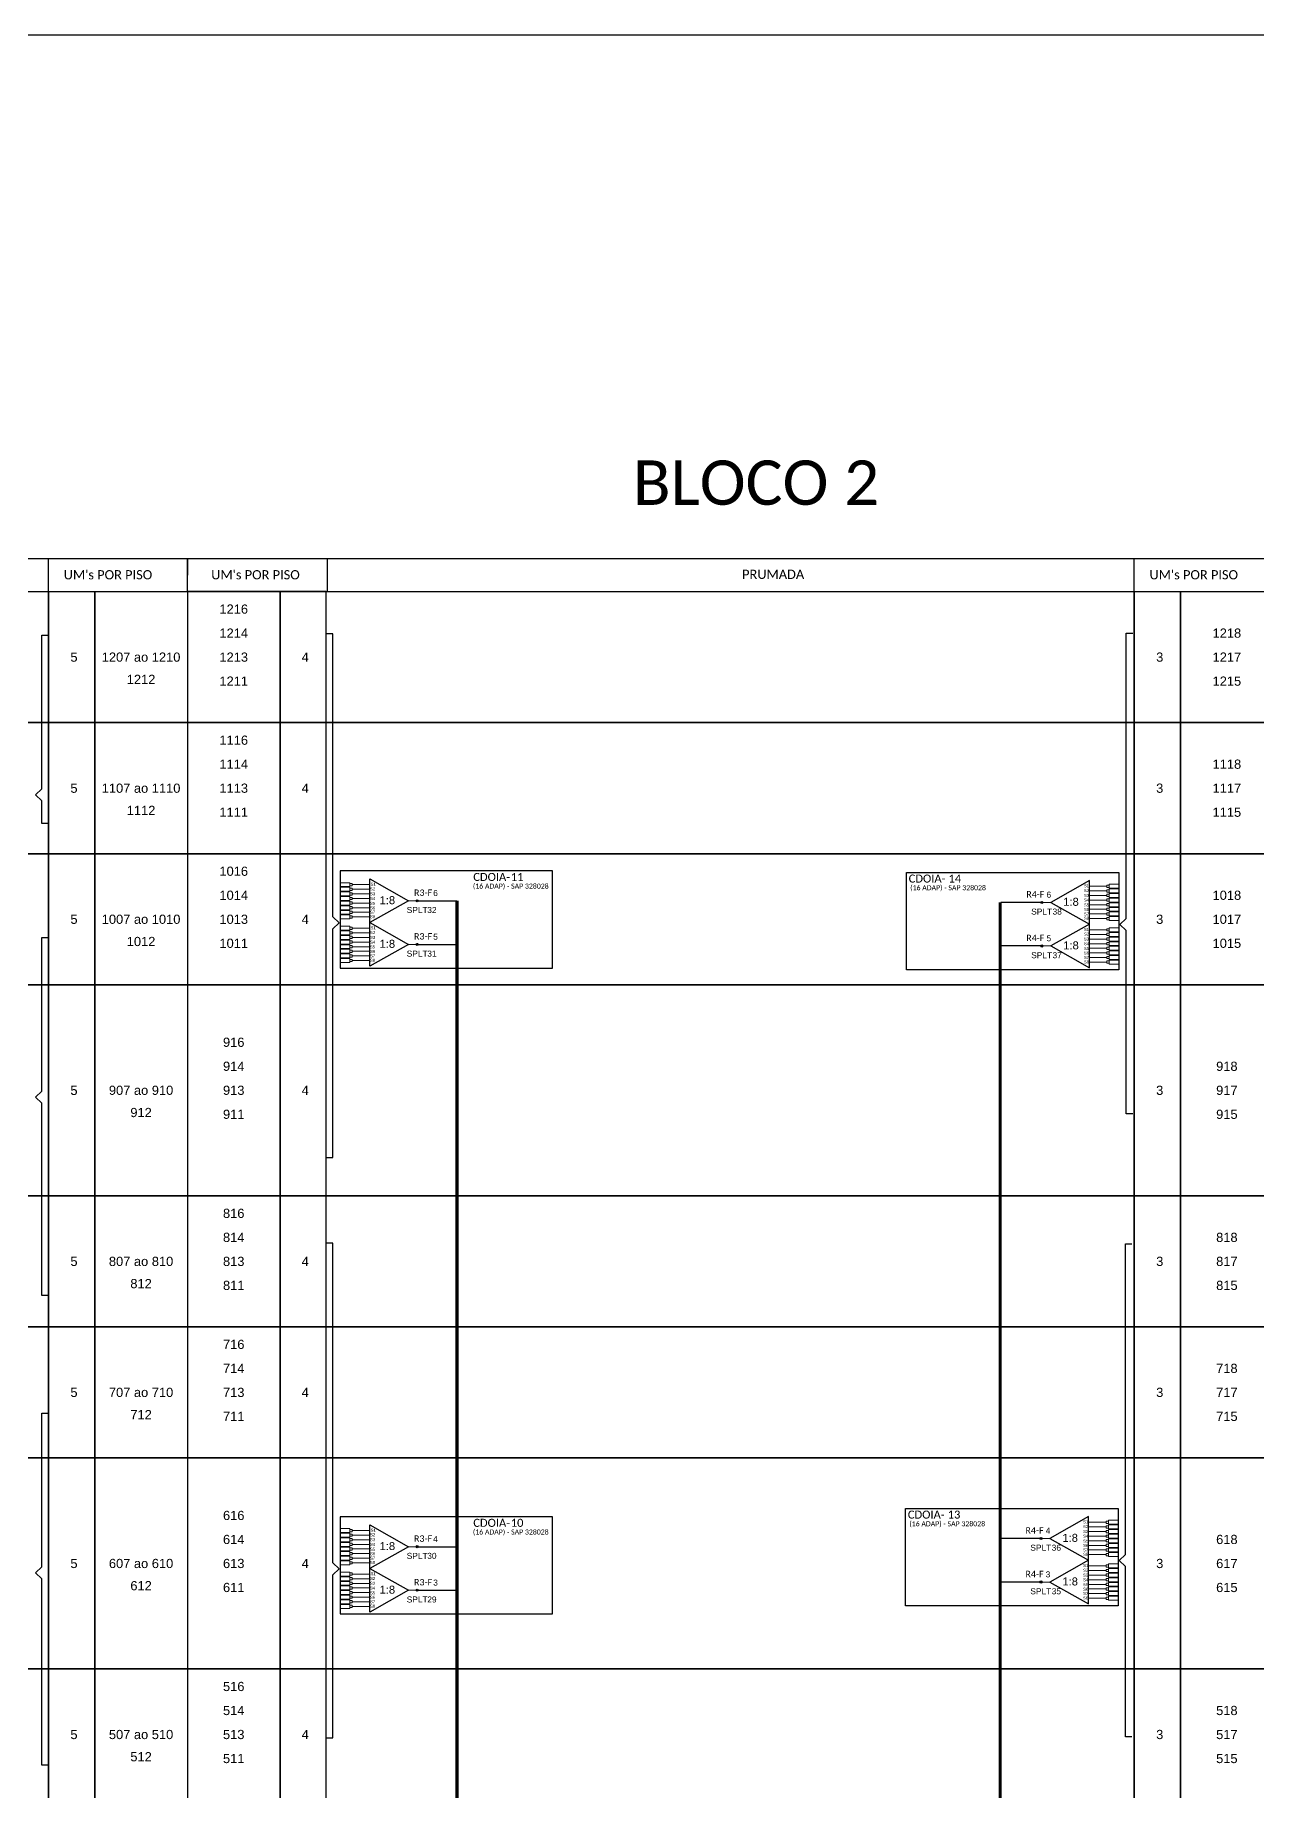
# Model space of a CAD drawing. Extents: x -89 to 1745, y 705 to 1299.
# Drawn here: x 1320.1 to 1539.9, y 983.1 to 1299 of the extents above; entities that cross this region are included whole.
import ezdxf
from ezdxf.enums import TextEntityAlignment as Align

# ---------------------------------------------------------------- set-up
doc = ezdxf.new("R2010")
doc.units = 0
doc.styles.add('ARIAL', font='arial.ttf')
doc.styles.add('WMF-Calibri0', font='calibri.ttf')

msp = doc.modelspace()

# ---------------------------------------------------------------- hatches: boundary and pattern name
h = msp.add_hatch(color=3)
h.dxf.hatch_style = 1
edge = h.paths.add_edge_path()
edge.add_arc((1388.85, 1143.28), 0.185, 0, 360)
h = msp.add_hatch(color=3)
h.dxf.hatch_style = 1
edge = h.paths.add_edge_path()
edge.add_arc((1501.22, 1142.99), 0.185, 0, 360)
h = msp.add_hatch(color=3)
h.dxf.hatch_style = 1
edge = h.paths.add_edge_path()
edge.add_arc((1388.85, 1135.44), 0.185, 0, 360)
h = msp.add_hatch(color=3)
h.dxf.hatch_style = 1
edge = h.paths.add_edge_path()
edge.add_arc((1501.22, 1135.15), 0.185, 0, 360)
h = msp.add_hatch(color=3)
h.dxf.hatch_style = 1
edge = h.paths.add_edge_path()
edge.add_arc((1388.85, 1027.08), 0.185, 0, 360)
h = msp.add_hatch(color=3)
h.dxf.hatch_style = 1
edge = h.paths.add_edge_path()
edge.add_arc((1501.07, 1028.56), 0.185, 0, 360)
h = msp.add_hatch(color=3)
h.dxf.hatch_style = 1
edge = h.paths.add_edge_path()
edge.add_arc((1501.07, 1020.72), 0.185, 0, 360)
h = msp.add_hatch(color=3)
h.dxf.hatch_style = 1
edge = h.paths.add_edge_path()
edge.add_arc((1388.85, 1019.24), 0.185, 0, 360)

# ---------------------------------------------------------------- linework, layer by layer
for points in [[(906.72, 705.02), (1745.28, 705.02), (1745.28, 1299.02), (906.72, 1299.02), (906.72, 705.02)], [(1152.14, 1198.9), (1347.49, 1198.9), (1347.49, 1204.83), (1152.14, 1204.83), (1152.14, 1204.83), (1152.14, 1201.86)], [(1322.48, 1198.9), (1322.48, 1204.83)], [(1347.49, 1198.9), (1542.85, 1198.9), (1542.85, 1204.83), (1347.49, 1204.83), (1347.49, 1204.83), (1347.49, 1201.86)], [(1372.73, 1198.9), (1372.73, 1204.83)], [(1517.84, 1198.9), (1517.84, 1204.83)]]:
    msp.add_lwpolyline(points)
for points in [[(1177.13, 1198.9), (1322.5, 1198.9), (1322.5, 1175.33), (1177.13, 1175.33)], [(1322.5, 1198.9), (1330.83, 1198.9), (1330.83, 1175.33), (1322.5, 1175.33)], [(1330.83, 1198.9), (1347.49, 1198.9), (1347.49, 1175.33), (1330.83, 1175.33)], [(1364.16, 1198.9), (1347.49, 1198.9), (1347.49, 1175.33), (1364.16, 1175.33)], [(1372.49, 1198.9), (1364.16, 1198.9), (1364.16, 1175.33), (1372.49, 1175.33)], [(1372.49, 1198.9), (1517.85, 1198.9), (1517.85, 1175.33), (1372.49, 1175.33)], [(1517.85, 1198.9), (1526.18, 1198.9), (1526.18, 1175.33), (1517.85, 1175.33)], [(1526.18, 1198.9), (1542.85, 1198.9), (1542.85, 1175.33), (1526.18, 1175.33)], [(1177.13, 1175.33), (1322.5, 1175.33), (1322.5, 1151.75), (1177.13, 1151.75)], [(1322.5, 1175.33), (1330.83, 1175.33), (1330.83, 1151.75), (1322.5, 1151.75)], [(1330.83, 1175.33), (1347.49, 1175.33), (1347.49, 1151.75), (1330.83, 1151.75)], [(1364.16, 1175.33), (1347.49, 1175.33), (1347.49, 1151.75), (1364.16, 1151.75)], [(1372.49, 1175.33), (1364.16, 1175.33), (1364.16, 1151.75), (1372.49, 1151.75)], [(1372.49, 1175.33), (1517.85, 1175.33), (1517.85, 1151.75), (1372.49, 1151.75)], [(1517.85, 1175.33), (1526.18, 1175.33), (1526.18, 1151.75), (1517.85, 1151.75)], [(1526.18, 1175.33), (1542.85, 1175.33), (1542.85, 1151.75), (1526.18, 1151.75)], [(1177.13, 1151.75), (1322.5, 1151.75), (1322.5, 1128.18), (1177.13, 1128.18)], [(1322.5, 1151.75), (1330.83, 1151.75), (1330.83, 1128.18), (1322.5, 1128.18)], [(1330.83, 1151.75), (1347.49, 1151.75), (1347.49, 1128.18), (1330.83, 1128.18)], [(1364.16, 1151.75), (1347.49, 1151.75), (1347.49, 1128.18), (1364.16, 1128.18)], [(1372.49, 1151.75), (1364.16, 1151.75), (1364.16, 1128.18), (1372.49, 1128.18)], [(1372.49, 1151.75), (1517.85, 1151.75), (1517.85, 1128.18), (1372.49, 1128.18)], [(1517.85, 1151.75), (1526.18, 1151.75), (1526.18, 1128.18), (1517.85, 1128.18)], [(1526.18, 1151.75), (1542.85, 1151.75), (1542.85, 1128.18), (1526.18, 1128.18)], [(1177.13, 1128.18), (1322.5, 1128.18), (1322.5, 1090.2), (1177.13, 1090.2)], [(1322.5, 1128.18), (1330.83, 1128.18), (1330.83, 1090.2), (1322.5, 1090.2)], [(1330.83, 1128.18), (1347.49, 1128.18), (1347.49, 1090.2), (1330.83, 1090.2)], [(1364.16, 1128.18), (1347.49, 1128.18), (1347.49, 1090.2), (1364.16, 1090.2)], [(1372.49, 1128.18), (1364.16, 1128.18), (1364.16, 1090.2), (1372.49, 1090.2)], [(1372.49, 1128.18), (1517.85, 1128.18), (1517.85, 1090.2), (1372.49, 1090.2)], [(1517.85, 1128.18), (1526.18, 1128.18), (1526.18, 1090.2), (1517.85, 1090.2)], [(1526.18, 1128.18), (1542.85, 1128.18), (1542.85, 1090.2), (1526.18, 1090.2)], [(1177.13, 1090.2), (1322.5, 1090.2), (1322.5, 1066.63), (1177.13, 1066.63)], [(1322.5, 1090.2), (1330.83, 1090.2), (1330.83, 1066.63), (1322.5, 1066.63)], [(1330.83, 1090.2), (1347.49, 1090.2), (1347.49, 1066.63), (1330.83, 1066.63)], [(1364.16, 1090.2), (1347.49, 1090.2), (1347.49, 1066.63), (1364.16, 1066.63)], [(1372.49, 1090.2), (1364.16, 1090.2), (1364.16, 1066.63), (1372.49, 1066.63)], [(1372.49, 1090.2), (1517.85, 1090.2), (1517.85, 1066.63), (1372.49, 1066.63)], [(1517.85, 1090.2), (1526.18, 1090.2), (1526.18, 1066.63), (1517.85, 1066.63)], [(1526.18, 1090.2), (1542.85, 1090.2), (1542.85, 1066.63), (1526.18, 1066.63)], [(1177.13, 1066.63), (1322.5, 1066.63), (1322.5, 1043.05), (1177.13, 1043.05)], [(1322.5, 1066.63), (1330.83, 1066.63), (1330.83, 1043.05), (1322.5, 1043.05)], [(1330.83, 1066.63), (1347.49, 1066.63), (1347.49, 1043.05), (1330.83, 1043.05)], [(1364.16, 1066.63), (1347.49, 1066.63), (1347.49, 1043.05), (1364.16, 1043.05)], [(1372.49, 1066.63), (1364.16, 1066.63), (1364.16, 1043.05), (1372.49, 1043.05)], [(1372.49, 1066.63), (1517.85, 1066.63), (1517.85, 1043.05), (1372.49, 1043.05)], [(1517.85, 1066.63), (1526.18, 1066.63), (1526.18, 1043.05), (1517.85, 1043.05)], [(1526.18, 1066.63), (1542.85, 1066.63), (1542.85, 1043.05), (1526.18, 1043.05)], [(1177.13, 1043.05), (1322.5, 1043.05), (1322.5, 1005.08), (1177.13, 1005.08)], [(1322.5, 1043.05), (1330.83, 1043.05), (1330.83, 1005.08), (1322.5, 1005.08)], [(1330.83, 1043.05), (1347.49, 1043.05), (1347.49, 1005.08), (1330.83, 1005.08)], [(1364.16, 1043.05), (1347.49, 1043.05), (1347.49, 1005.08), (1364.16, 1005.08)], [(1372.49, 1043.05), (1364.16, 1043.05), (1364.16, 1005.08), (1372.49, 1005.08)], [(1372.49, 1043.05), (1517.85, 1043.05), (1517.85, 1005.08), (1372.49, 1005.08)], [(1517.85, 1043.05), (1526.18, 1043.05), (1526.18, 1005.08), (1517.85, 1005.08)], [(1526.18, 1043.05), (1542.85, 1043.05), (1542.85, 1005.08), (1526.18, 1005.08)], [(1177.13, 1005.08), (1322.5, 1005.08), (1322.5, 981.5), (1177.13, 981.5)], [(1322.5, 1005.08), (1330.83, 1005.08), (1330.83, 981.5), (1322.5, 981.5)], [(1330.83, 1005.08), (1347.49, 1005.08), (1347.49, 981.5), (1330.83, 981.5)], [(1364.16, 1005.08), (1347.49, 1005.08), (1347.49, 981.5), (1364.16, 981.5)], [(1372.49, 1005.08), (1364.16, 1005.08), (1364.16, 981.5), (1372.49, 981.5)], [(1372.49, 1005.08), (1517.85, 1005.08), (1517.85, 981.5), (1372.49, 981.5)], [(1517.85, 1005.08), (1526.18, 1005.08), (1526.18, 981.5), (1517.85, 981.5)], [(1526.18, 1005.08), (1542.85, 1005.08), (1542.85, 981.5), (1526.18, 981.5)]]:
    msp.add_lwpolyline(points, close=True)
at = {"color": 3}
for points in [[(1322.5, 1157.18), (1321.31, 1157.18), (1321.31, 1161.25), (1320.18, 1162.34), (1321.31, 1163.42), (1321.31, 1191.04), (1322.49, 1191.04)], [(1372.48, 1097.1), (1373.67, 1097.1), (1373.67, 1138.23), (1374.8, 1139.31), (1373.67, 1140.4), (1373.67, 1191.3), (1372.48, 1191.3)], [(1517.6, 1104.93), (1516.41, 1104.93), (1516.41, 1137.94), (1515.28, 1139.02), (1516.41, 1140.11), (1516.41, 1191.45), (1517.6, 1191.45)], [(1322.5, 1072.27), (1321.31, 1072.27), (1321.31, 1106.89), (1320.18, 1107.97), (1321.31, 1109.06), (1321.31, 1136.68), (1322.49, 1136.68)], [(1372.48, 992.68), (1373.67, 992.68), (1373.67, 1022.03), (1374.8, 1023.11), (1373.67, 1024.2), (1373.67, 1081.7), (1372.48, 1081.7)], [(1517.45, 992.89), (1516.26, 992.89), (1516.26, 1023.51), (1515.13, 1024.59), (1516.26, 1025.68), (1516.26, 1081.54), (1517.45, 1081.54)], [(1322.5, 987.75), (1321.31, 987.75), (1321.31, 1021.31), (1320.18, 1022.4), (1321.31, 1023.48), (1321.31, 1051.1), (1322.49, 1051.1)]]:
    msp.add_lwpolyline(points, dxfattribs=at)
at = {"color": 1}
for points in [[(1413.21, 1148.65), (1374.96, 1148.65), (1374.96, 1131.17), (1413.21, 1131.17)], [(1476.86, 1148.36), (1515.11, 1148.36), (1515.11, 1130.88), (1476.86, 1130.88)], [(1476.71, 1033.93), (1514.96, 1033.93), (1514.96, 1016.45), (1476.71, 1016.45)], [(1413.21, 1032.45), (1374.96, 1032.45), (1374.96, 1014.97), (1413.21, 1014.97)]]:
    msp.add_lwpolyline(points, close=True, dxfattribs=at)
for points in [[(1380.29, 1147.21), (1387.25, 1143.28), (1380.29, 1139.36), (1380.29, 1147.21)], [(1509.79, 1146.92), (1502.83, 1142.99), (1509.79, 1139.07), (1509.79, 1146.92)], [(1501.22, 1142.99), (1493.87, 1142.99)], [(1380.29, 1139.36), (1387.25, 1135.44), (1380.29, 1131.51), (1380.29, 1139.36)], [(1509.79, 1139.07), (1502.83, 1135.15), (1509.79, 1131.22), (1509.79, 1139.07)], [(1501.22, 1135.15), (1493.87, 1135.15)], [(1380.29, 1031.01), (1387.25, 1027.08), (1380.29, 1023.16), (1380.29, 1031.01)], [(1509.64, 1032.48), (1502.68, 1028.56), (1509.64, 1024.64), (1509.64, 1032.48)], [(1501.07, 1028.56), (1493.72, 1028.56)], [(1509.64, 1024.64), (1502.68, 1020.72), (1509.64, 1016.79), (1509.64, 1024.64)], [(1380.29, 1023.16), (1387.25, 1019.24), (1380.29, 1015.31), (1380.29, 1023.16)], [(1501.07, 1020.72), (1493.72, 1020.72)]]:
    msp.add_lwpolyline(points, dxfattribs=at)
at = {"color": 30, "const_width": 0.576}
msp.add_lwpolyline([(1395.99, 1143.28), (1395.99, 890.13), (1233.72, 890.13), (1233.72, 871.87)], dxfattribs=at)
at = {"color": 3, "lineweight": 0}
for points in [[(1376.72, 1146.54), (1374.98, 1146.54)], [(1376.72, 1145.83), (1374.98, 1145.83)], [(1376.72, 1145.71), (1374.98, 1145.71)], [(1376.72, 1145), (1374.98, 1145)], [(1376.72, 1144.88), (1374.98, 1144.88)], [(1376.72, 1144.17), (1374.98, 1144.17)], [(1376.72, 1144.05), (1374.98, 1144.05)], [(1376.72, 1146.54), (1376.72, 1145.83)], [(1376.72, 1145.71), (1376.72, 1145)], [(1376.72, 1144.88), (1376.72, 1144.17)], [(1376.72, 1144.05), (1376.72, 1143.34)], [(1377.14, 1146.19), (1380.29, 1146.19)], [(1380.29, 1145.36), (1377.14, 1145.36)], [(1380.29, 1144.53), (1377.14, 1144.53)], [(1380.29, 1143.7), (1377.14, 1143.7)], [(1512.94, 1145.9), (1509.79, 1145.9)], [(1509.79, 1145.07), (1512.94, 1145.07)], [(1509.79, 1144.24), (1512.94, 1144.24)], [(1513.35, 1146.25), (1513.35, 1145.54)], [(1513.35, 1146.25), (1515.09, 1146.25)], [(1513.35, 1145.54), (1515.09, 1145.54)], [(1513.35, 1145.42), (1513.35, 1144.71)], [(1513.35, 1145.42), (1515.09, 1145.42)], [(1513.35, 1144.71), (1515.09, 1144.71)], [(1513.35, 1144.59), (1513.35, 1143.88)], [(1513.35, 1144.59), (1515.09, 1144.59)], [(1513.35, 1143.88), (1515.09, 1143.88)], [(1513.35, 1143.76), (1513.35, 1143.05)], [(1513.35, 1143.76), (1515.09, 1143.76)], [(1376.72, 1143.34), (1374.98, 1143.34)], [(1376.72, 1143.22), (1374.98, 1143.22)], [(1376.72, 1142.51), (1374.98, 1142.51)], [(1376.72, 1142.39), (1374.98, 1142.39)], [(1376.72, 1141.68), (1374.98, 1141.68)], [(1376.72, 1141.56), (1374.98, 1141.56)], [(1376.72, 1140.85), (1374.98, 1140.85)], [(1376.72, 1140.73), (1374.98, 1140.73)], [(1376.72, 1143.22), (1376.72, 1142.51)], [(1376.72, 1142.39), (1376.72, 1141.68)], [(1376.72, 1141.56), (1376.72, 1140.85)], [(1376.72, 1140.73), (1376.72, 1140.02)], [(1380.29, 1142.87), (1377.14, 1142.87)], [(1380.29, 1142.04), (1377.14, 1142.04)], [(1380.29, 1141.21), (1377.14, 1141.21)], [(1380.29, 1140.38), (1377.14, 1140.38)], [(1509.79, 1143.41), (1512.94, 1143.41)], [(1509.79, 1142.58), (1512.94, 1142.58)], [(1509.79, 1141.75), (1512.94, 1141.75)], [(1509.79, 1140.92), (1512.94, 1140.92)], [(1513.35, 1143.05), (1515.09, 1143.05)], [(1513.35, 1142.93), (1513.35, 1142.22)], [(1513.35, 1142.93), (1515.09, 1142.93)], [(1513.35, 1142.22), (1515.09, 1142.22)], [(1513.35, 1142.1), (1513.35, 1141.39)], [(1513.35, 1142.1), (1515.09, 1142.1)], [(1513.35, 1141.39), (1515.09, 1141.39)], [(1513.35, 1141.27), (1513.35, 1140.56)], [(1513.35, 1141.27), (1515.09, 1141.27)], [(1513.35, 1140.56), (1515.09, 1140.56)], [(1513.35, 1140.44), (1513.35, 1139.73)], [(1513.35, 1140.44), (1515.09, 1140.44)], [(1376.72, 1140.02), (1374.98, 1140.02)], [(1376.72, 1138.7), (1374.98, 1138.7)], [(1376.72, 1137.99), (1374.98, 1137.99)], [(1376.72, 1137.87), (1374.98, 1137.87)], [(1376.72, 1138.7), (1376.72, 1137.99)], [(1376.72, 1137.87), (1376.72, 1137.16)], [(1377.14, 1138.34), (1380.29, 1138.34)], [(1380.29, 1137.51), (1377.14, 1137.51)], [(1509.79, 1140.09), (1512.94, 1140.09)], [(1512.94, 1138.05), (1509.79, 1138.05)], [(1509.79, 1137.22), (1512.94, 1137.22)], [(1513.35, 1139.73), (1515.09, 1139.73)], [(1513.35, 1138.41), (1513.35, 1137.7)], [(1513.35, 1138.41), (1515.09, 1138.41)], [(1513.35, 1137.7), (1515.09, 1137.7)], [(1513.35, 1137.58), (1513.35, 1136.87)], [(1513.35, 1137.58), (1515.09, 1137.58)], [(1376.72, 1137.16), (1374.98, 1137.16)], [(1376.72, 1137.04), (1374.98, 1137.04)], [(1376.72, 1136.33), (1374.98, 1136.33)], [(1376.72, 1136.21), (1374.98, 1136.21)], [(1376.72, 1135.5), (1374.98, 1135.5)], [(1376.72, 1135.38), (1374.98, 1135.38)], [(1376.72, 1134.67), (1374.98, 1134.67)], [(1376.72, 1134.55), (1374.98, 1134.55)], [(1376.72, 1137.04), (1376.72, 1136.33)], [(1376.72, 1136.21), (1376.72, 1135.5)], [(1376.72, 1135.38), (1376.72, 1134.67)], [(1376.72, 1134.55), (1376.72, 1133.84)], [(1380.29, 1136.68), (1377.14, 1136.68)], [(1380.29, 1135.85), (1377.14, 1135.85)], [(1380.29, 1135.02), (1377.14, 1135.02)], [(1380.29, 1134.19), (1377.14, 1134.19)], [(1509.79, 1136.39), (1512.94, 1136.39)], [(1509.79, 1135.56), (1512.94, 1135.56)], [(1509.79, 1134.73), (1512.94, 1134.73)], [(1513.35, 1136.87), (1515.09, 1136.87)], [(1513.35, 1136.75), (1513.35, 1136.04)], [(1513.35, 1136.75), (1515.09, 1136.75)], [(1513.35, 1136.04), (1515.09, 1136.04)], [(1513.35, 1135.92), (1513.35, 1135.21)], [(1513.35, 1135.92), (1515.09, 1135.92)], [(1513.35, 1135.21), (1515.09, 1135.21)], [(1513.35, 1135.09), (1513.35, 1134.38)], [(1513.35, 1135.09), (1515.09, 1135.09)], [(1513.35, 1134.38), (1515.09, 1134.38)], [(1513.35, 1134.26), (1513.35, 1133.55)], [(1513.35, 1134.26), (1515.09, 1134.26)], [(1376.72, 1133.84), (1374.98, 1133.84)], [(1376.72, 1133.72), (1374.98, 1133.72)], [(1376.72, 1133.01), (1374.98, 1133.01)], [(1376.72, 1132.89), (1374.98, 1132.89)], [(1376.72, 1132.18), (1374.98, 1132.18)], [(1376.72, 1133.72), (1376.72, 1133.01)], [(1376.72, 1132.89), (1376.72, 1132.18)], [(1380.29, 1133.36), (1377.14, 1133.36)], [(1380.29, 1132.53), (1377.14, 1132.53)], [(1509.79, 1133.9), (1512.94, 1133.9)], [(1509.79, 1133.07), (1512.94, 1133.07)], [(1509.79, 1132.24), (1512.94, 1132.24)], [(1513.35, 1133.55), (1515.09, 1133.55)], [(1513.35, 1133.43), (1513.35, 1132.72)], [(1513.35, 1133.43), (1515.09, 1133.43)], [(1513.35, 1132.72), (1515.09, 1132.72)], [(1513.35, 1132.6), (1513.35, 1131.89)], [(1513.35, 1132.6), (1515.09, 1132.6)], [(1513.35, 1131.89), (1515.09, 1131.89)], [(1376.72, 1030.34), (1374.98, 1030.34)], [(1376.72, 1030.34), (1376.72, 1029.63)], [(1377.14, 1029.99), (1380.29, 1029.99)], [(1512.79, 1031.47), (1509.64, 1031.47)], [(1509.64, 1030.64), (1512.79, 1030.64)], [(1509.64, 1029.81), (1512.79, 1029.81)], [(1513.2, 1031.82), (1513.2, 1031.11)], [(1513.2, 1031.82), (1514.94, 1031.82)], [(1513.2, 1031.11), (1514.94, 1031.11)], [(1513.2, 1030.99), (1513.2, 1030.28)], [(1513.2, 1030.99), (1514.94, 1030.99)], [(1513.2, 1030.28), (1514.94, 1030.28)], [(1513.2, 1030.16), (1513.2, 1029.45)], [(1513.2, 1030.16), (1514.94, 1030.16)], [(1376.72, 1029.63), (1374.98, 1029.63)], [(1376.72, 1029.51), (1374.98, 1029.51)], [(1376.72, 1028.8), (1374.98, 1028.8)], [(1376.72, 1028.68), (1374.98, 1028.68)], [(1376.72, 1027.97), (1374.98, 1027.97)], [(1376.72, 1027.85), (1374.98, 1027.85)], [(1376.72, 1027.14), (1374.98, 1027.14)], [(1376.72, 1027.02), (1374.98, 1027.02)], [(1376.72, 1029.51), (1376.72, 1028.8)], [(1376.72, 1028.68), (1376.72, 1027.97)], [(1376.72, 1027.85), (1376.72, 1027.14)], [(1376.72, 1027.02), (1376.72, 1026.31)], [(1380.29, 1029.16), (1377.14, 1029.16)], [(1380.29, 1028.33), (1377.14, 1028.33)], [(1380.29, 1027.5), (1377.14, 1027.5)], [(1380.29, 1026.67), (1377.14, 1026.67)], [(1509.64, 1028.98), (1512.79, 1028.98)], [(1509.64, 1028.15), (1512.79, 1028.15)], [(1509.64, 1027.32), (1512.79, 1027.32)], [(1513.2, 1029.45), (1514.94, 1029.45)], [(1513.2, 1029.33), (1513.2, 1028.62)], [(1513.2, 1029.33), (1514.94, 1029.33)], [(1513.2, 1028.62), (1514.94, 1028.62)], [(1513.2, 1028.5), (1513.2, 1027.79)], [(1513.2, 1028.5), (1514.94, 1028.5)], [(1513.2, 1027.79), (1514.94, 1027.79)], [(1513.2, 1027.67), (1513.2, 1026.96)], [(1513.2, 1027.67), (1514.94, 1027.67)], [(1513.2, 1026.96), (1514.94, 1026.96)], [(1513.2, 1026.84), (1513.2, 1026.13)], [(1513.2, 1026.84), (1514.94, 1026.84)], [(1376.72, 1026.31), (1374.98, 1026.31)], [(1376.72, 1026.19), (1374.98, 1026.19)], [(1376.72, 1025.48), (1374.98, 1025.48)], [(1376.72, 1025.36), (1374.98, 1025.36)], [(1376.72, 1024.65), (1374.98, 1024.65)], [(1376.72, 1024.53), (1374.98, 1024.53)], [(1376.72, 1023.82), (1374.98, 1023.82)], [(1376.72, 1026.19), (1376.72, 1025.48)], [(1376.72, 1025.36), (1376.72, 1024.65)], [(1376.72, 1024.53), (1376.72, 1023.82)], [(1380.29, 1025.84), (1377.14, 1025.84)], [(1380.29, 1025.01), (1377.14, 1025.01)], [(1380.29, 1024.18), (1377.14, 1024.18)], [(1509.64, 1026.49), (1512.79, 1026.49)], [(1509.64, 1025.66), (1512.79, 1025.66)], [(1512.79, 1023.62), (1509.64, 1023.62)], [(1513.2, 1026.13), (1514.94, 1026.13)], [(1513.2, 1026.01), (1513.2, 1025.3)], [(1513.2, 1026.01), (1514.94, 1026.01)], [(1513.2, 1025.3), (1514.94, 1025.3)], [(1513.2, 1023.98), (1513.2, 1023.27)], [(1513.2, 1023.98), (1514.94, 1023.98)], [(1376.72, 1022.5), (1374.98, 1022.5)], [(1376.72, 1021.79), (1374.98, 1021.79)], [(1376.72, 1021.67), (1374.98, 1021.67)], [(1376.72, 1020.96), (1374.98, 1020.96)], [(1376.72, 1020.84), (1374.98, 1020.84)], [(1376.72, 1022.5), (1376.72, 1021.79)], [(1376.72, 1021.67), (1376.72, 1020.96)], [(1376.72, 1020.84), (1376.72, 1020.13)], [(1377.14, 1022.14), (1380.29, 1022.14)], [(1380.29, 1021.31), (1377.14, 1021.31)], [(1380.29, 1020.48), (1377.14, 1020.48)], [(1509.64, 1022.79), (1512.79, 1022.79)], [(1509.64, 1021.96), (1512.79, 1021.96)], [(1509.64, 1021.13), (1512.79, 1021.13)], [(1509.64, 1020.3), (1512.79, 1020.3)], [(1513.2, 1023.27), (1514.94, 1023.27)], [(1513.2, 1023.15), (1513.2, 1022.44)], [(1513.2, 1023.15), (1514.94, 1023.15)], [(1513.2, 1022.44), (1514.94, 1022.44)], [(1513.2, 1022.32), (1513.2, 1021.61)], [(1513.2, 1022.32), (1514.94, 1022.32)], [(1513.2, 1021.61), (1514.94, 1021.61)], [(1513.2, 1021.49), (1513.2, 1020.78)], [(1513.2, 1021.49), (1514.94, 1021.49)], [(1513.2, 1020.78), (1514.94, 1020.78)], [(1513.2, 1020.66), (1513.2, 1019.95)], [(1513.2, 1020.66), (1514.94, 1020.66)], [(1376.72, 1020.13), (1374.98, 1020.13)], [(1376.72, 1020.01), (1374.98, 1020.01)], [(1376.72, 1019.3), (1374.98, 1019.3)], [(1376.72, 1019.18), (1374.98, 1019.18)], [(1376.72, 1018.47), (1374.98, 1018.47)], [(1376.72, 1018.35), (1374.98, 1018.35)], [(1376.72, 1017.64), (1374.98, 1017.64)], [(1376.72, 1017.52), (1374.98, 1017.52)], [(1376.72, 1020.01), (1376.72, 1019.3)], [(1376.72, 1019.18), (1376.72, 1018.47)], [(1376.72, 1018.35), (1376.72, 1017.64)], [(1376.72, 1017.52), (1376.72, 1016.81)], [(1380.29, 1019.65), (1377.14, 1019.65)], [(1380.29, 1018.82), (1377.14, 1018.82)], [(1380.29, 1017.99), (1377.14, 1017.99)], [(1380.29, 1017.16), (1377.14, 1017.16)], [(1509.64, 1019.47), (1512.79, 1019.47)], [(1509.64, 1018.64), (1512.79, 1018.64)], [(1509.64, 1017.81), (1512.79, 1017.81)], [(1513.2, 1019.95), (1514.94, 1019.95)], [(1513.2, 1019.83), (1513.2, 1019.12)], [(1513.2, 1019.83), (1514.94, 1019.83)], [(1513.2, 1019.12), (1514.94, 1019.12)], [(1513.2, 1019), (1513.2, 1018.29)], [(1513.2, 1019), (1514.94, 1019)], [(1513.2, 1018.29), (1514.94, 1018.29)], [(1513.2, 1018.17), (1513.2, 1017.46)], [(1513.2, 1018.17), (1514.94, 1018.17)], [(1513.2, 1017.46), (1514.94, 1017.46)], [(1376.72, 1016.81), (1374.98, 1016.81)], [(1376.72, 1016.69), (1374.98, 1016.69)], [(1376.72, 1015.98), (1374.98, 1015.98)], [(1376.72, 1016.69), (1376.72, 1015.98)], [(1380.29, 1016.33), (1377.14, 1016.33)]]:
    msp.add_lwpolyline(points, dxfattribs=at)
for points in [[(1377.14, 1146.39), (1376.72, 1146.39), (1376.72, 1145.98), (1377.14, 1145.98)], [(1377.14, 1145.56), (1376.72, 1145.56), (1376.72, 1145.15), (1377.14, 1145.15)], [(1377.14, 1144.73), (1376.72, 1144.73), (1376.72, 1144.32), (1377.14, 1144.32)], [(1377.14, 1143.9), (1376.72, 1143.9), (1376.72, 1143.49), (1377.14, 1143.49)], [(1512.94, 1146.11), (1513.35, 1146.11), (1513.35, 1145.69), (1512.94, 1145.69)], [(1512.94, 1145.28), (1513.35, 1145.28), (1513.35, 1144.86), (1512.94, 1144.86)], [(1512.94, 1144.45), (1513.35, 1144.45), (1513.35, 1144.03), (1512.94, 1144.03)], [(1512.94, 1143.62), (1513.35, 1143.62), (1513.35, 1143.2), (1512.94, 1143.2)], [(1377.14, 1143.07), (1376.72, 1143.07), (1376.72, 1142.66), (1377.14, 1142.66)], [(1377.14, 1142.24), (1376.72, 1142.24), (1376.72, 1141.83), (1377.14, 1141.83)], [(1377.14, 1141.41), (1376.72, 1141.41), (1376.72, 1141), (1377.14, 1141)], [(1377.14, 1140.58), (1376.72, 1140.58), (1376.72, 1140.17), (1377.14, 1140.17)], [(1512.94, 1142.78), (1513.35, 1142.78), (1513.35, 1142.37), (1512.94, 1142.37)], [(1512.94, 1141.95), (1513.35, 1141.95), (1513.35, 1141.54), (1512.94, 1141.54)], [(1512.94, 1141.12), (1513.35, 1141.12), (1513.35, 1140.71), (1512.94, 1140.71)], [(1377.14, 1138.55), (1376.72, 1138.55), (1376.72, 1138.14), (1377.14, 1138.14)], [(1377.14, 1137.72), (1376.72, 1137.72), (1376.72, 1137.31), (1377.14, 1137.31)], [(1512.94, 1140.29), (1513.35, 1140.29), (1513.35, 1139.88), (1512.94, 1139.88)], [(1512.94, 1138.26), (1513.35, 1138.26), (1513.35, 1137.85), (1512.94, 1137.85)], [(1512.94, 1137.43), (1513.35, 1137.43), (1513.35, 1137.02), (1512.94, 1137.02)], [(1377.14, 1136.89), (1376.72, 1136.89), (1376.72, 1136.48), (1377.14, 1136.48)], [(1377.14, 1136.06), (1376.72, 1136.06), (1376.72, 1135.65), (1377.14, 1135.65)], [(1377.14, 1135.23), (1376.72, 1135.23), (1376.72, 1134.82), (1377.14, 1134.82)], [(1377.14, 1134.4), (1376.72, 1134.4), (1376.72, 1133.99), (1377.14, 1133.99)], [(1512.94, 1136.6), (1513.35, 1136.6), (1513.35, 1136.19), (1512.94, 1136.19)], [(1512.94, 1135.77), (1513.35, 1135.77), (1513.35, 1135.36), (1512.94, 1135.36)], [(1512.94, 1134.94), (1513.35, 1134.94), (1513.35, 1134.53), (1512.94, 1134.53)], [(1512.94, 1134.11), (1513.35, 1134.11), (1513.35, 1133.7), (1512.94, 1133.7)], [(1377.14, 1133.57), (1376.72, 1133.57), (1376.72, 1133.16), (1377.14, 1133.16)], [(1377.14, 1132.74), (1376.72, 1132.74), (1376.72, 1132.33), (1377.14, 1132.33)], [(1512.94, 1133.28), (1513.35, 1133.28), (1513.35, 1132.87), (1512.94, 1132.87)], [(1512.94, 1132.45), (1513.35, 1132.45), (1513.35, 1132.04), (1512.94, 1132.04)], [(1377.14, 1030.19), (1376.72, 1030.19), (1376.72, 1029.78), (1377.14, 1029.78)], [(1512.79, 1031.67), (1513.2, 1031.67), (1513.2, 1031.26), (1512.79, 1031.26)], [(1512.79, 1030.84), (1513.2, 1030.84), (1513.2, 1030.43), (1512.79, 1030.43)], [(1512.79, 1030.01), (1513.2, 1030.01), (1513.2, 1029.6), (1512.79, 1029.6)], [(1377.14, 1029.36), (1376.72, 1029.36), (1376.72, 1028.95), (1377.14, 1028.95)], [(1377.14, 1028.53), (1376.72, 1028.53), (1376.72, 1028.12), (1377.14, 1028.12)], [(1377.14, 1027.7), (1376.72, 1027.7), (1376.72, 1027.29), (1377.14, 1027.29)], [(1377.14, 1026.87), (1376.72, 1026.87), (1376.72, 1026.46), (1377.14, 1026.46)], [(1512.79, 1029.18), (1513.2, 1029.18), (1513.2, 1028.77), (1512.79, 1028.77)], [(1512.79, 1028.35), (1513.2, 1028.35), (1513.2, 1027.94), (1512.79, 1027.94)], [(1512.79, 1027.52), (1513.2, 1027.52), (1513.2, 1027.11), (1512.79, 1027.11)], [(1512.79, 1026.69), (1513.2, 1026.69), (1513.2, 1026.28), (1512.79, 1026.28)], [(1377.14, 1026.04), (1376.72, 1026.04), (1376.72, 1025.63), (1377.14, 1025.63)], [(1377.14, 1025.21), (1376.72, 1025.21), (1376.72, 1024.8), (1377.14, 1024.8)], [(1377.14, 1024.38), (1376.72, 1024.38), (1376.72, 1023.97), (1377.14, 1023.97)], [(1512.79, 1025.86), (1513.2, 1025.86), (1513.2, 1025.45), (1512.79, 1025.45)], [(1512.79, 1023.83), (1513.2, 1023.83), (1513.2, 1023.42), (1512.79, 1023.42)], [(1377.14, 1022.35), (1376.72, 1022.35), (1376.72, 1021.94), (1377.14, 1021.94)], [(1377.14, 1021.52), (1376.72, 1021.52), (1376.72, 1021.11), (1377.14, 1021.11)], [(1377.14, 1020.69), (1376.72, 1020.69), (1376.72, 1020.28), (1377.14, 1020.28)], [(1512.79, 1023), (1513.2, 1023), (1513.2, 1022.59), (1512.79, 1022.59)], [(1512.79, 1022.17), (1513.2, 1022.17), (1513.2, 1021.76), (1512.79, 1021.76)], [(1512.79, 1021.34), (1513.2, 1021.34), (1513.2, 1020.93), (1512.79, 1020.93)], [(1512.79, 1020.51), (1513.2, 1020.51), (1513.2, 1020.09), (1512.79, 1020.09)], [(1377.14, 1019.86), (1376.72, 1019.86), (1376.72, 1019.45), (1377.14, 1019.45)], [(1377.14, 1019.03), (1376.72, 1019.03), (1376.72, 1018.62), (1377.14, 1018.62)], [(1377.14, 1018.2), (1376.72, 1018.2), (1376.72, 1017.79), (1377.14, 1017.79)], [(1377.14, 1017.37), (1376.72, 1017.37), (1376.72, 1016.96), (1377.14, 1016.96)], [(1512.79, 1019.68), (1513.2, 1019.68), (1513.2, 1019.26), (1512.79, 1019.26)], [(1512.79, 1018.85), (1513.2, 1018.85), (1513.2, 1018.43), (1512.79, 1018.43)], [(1512.79, 1018.02), (1513.2, 1018.02), (1513.2, 1017.6), (1512.79, 1017.6)], [(1377.14, 1016.54), (1376.72, 1016.54), (1376.72, 1016.13), (1377.14, 1016.13)]]:
    msp.add_lwpolyline(points, close=True, dxfattribs=at)
at = {"color": 1, "const_width": 0.576}
msp.add_lwpolyline([(1240.22, 871.87), (1240.22, 886.98), (1493.72, 886.98), (1493.72, 1142.99)], dxfattribs=at)
at = {"color": 1, "lineweight": 0}
for points in [[(1387.25, 1143.28), (1388.85, 1143.28)], [(1502.83, 1142.99), (1501.22, 1142.99)], [(1387.25, 1135.44), (1388.85, 1135.44)], [(1502.83, 1135.15), (1501.22, 1135.15)], [(1387.25, 1027.08), (1388.85, 1027.08)], [(1502.68, 1028.56), (1501.07, 1028.56)], [(1502.68, 1020.72), (1501.07, 1020.72)], [(1387.25, 1019.24), (1388.85, 1019.24)]]:
    msp.add_lwpolyline(points, dxfattribs=at)
at = {"color": 30}
for points in [[(1388.85, 1143.28), (1395.99, 1143.28)], [(1388.85, 1135.44), (1395.99, 1135.44)], [(1388.85, 1027.08), (1395.99, 1027.08)], [(1388.85, 1019.24), (1395.99, 1019.24)]]:
    msp.add_lwpolyline(points, dxfattribs=at)
at = {"color": 3}
for centre in [(1388.85, 1143.28), (1501.22, 1142.99), (1388.85, 1135.44), (1501.22, 1135.15), (1388.85, 1027.08), (1501.07, 1028.56), (1501.07, 1020.72), (1388.85, 1019.24)]:
    msp.add_circle(centre, 0.185, dxfattribs=at)

# ---------------------------------------------------------------- texts
at = {"style": 'WMF-Calibri0'}
for s, height, p in [('BLOCO 2', 8, (1427.65, 1214.51)), ("UM's POR PISO", 1.656, (1325.24, 1201.11)), ("UM's POR PISO", 1.656, (1351.78, 1201.11)), ('PRUMADA', 1.656, (1447.3, 1201.19)), ("UM's POR PISO", 1.656, (1520.6, 1201.11))]:
    msp.add_text(s, height=height, dxfattribs=at).set_placement(p)
at = {"style": 'ARIAL'}
for s, height, p in [('1216', 1.656, (1355.83, 1195.76)), ('1214', 1.656, (1355.83, 1191.44)), ('1218', 1.656, (1534.52, 1191.44)), ('5', 1.66, (1327.09, 1187.12)), ('1207 ao 1210', 1.656, (1339.16, 1187.12)), ('1213', 1.656, (1355.83, 1187.12)), ('4', 1.66, (1368.7, 1187.12)), ('3', 1.66, (1522.44, 1187.12)), ('1217', 1.656, (1534.52, 1187.12)), ('1212', 1.656, (1339.16, 1183.12)), ('1211', 1.656, (1355.83, 1182.8)), ('1215', 1.656, (1534.52, 1182.8)), ('1116', 1.656, (1355.83, 1172.18)), ('1114', 1.656, (1355.83, 1167.86)), ('1118', 1.656, (1534.52, 1167.86)), ('5', 1.66, (1327.09, 1163.54)), ('1107 ao 1110', 1.656, (1339.16, 1163.54)), ('1113', 1.656, (1355.83, 1163.54)), ('4', 1.66, (1368.7, 1163.54)), ('3', 1.66, (1522.44, 1163.54)), ('1117', 1.656, (1534.52, 1163.54)), ('1112', 1.656, (1339.16, 1159.54)), ('1111', 1.656, (1355.83, 1159.22)), ('1115', 1.656, (1534.52, 1159.22)), ('1016', 1.656, (1355.83, 1148.6)), ('1014', 1.656, (1355.83, 1144.28)), ('1018', 1.656, (1534.52, 1144.28)), ('5', 1.66, (1327.09, 1139.96)), ('1007 ao 1010', 1.656, (1339.16, 1139.96)), ('1013', 1.656, (1355.83, 1139.96)), ('4', 1.66, (1368.7, 1139.96)), ('3', 1.66, (1522.44, 1139.96)), ('1017', 1.656, (1534.52, 1139.96)), ('1012', 1.656, (1339.16, 1135.96)), ('1011', 1.656, (1355.83, 1135.64)), ('1015', 1.656, (1534.52, 1135.64)), ('916', 1.656, (1355.83, 1117.83)), ('914', 1.656, (1355.83, 1113.51)), ('918', 1.656, (1534.52, 1113.51)), ('5', 1.66, (1327.09, 1109.19)), ('5', 1.66, (1327.09, 1109.17)), ('907 ao 910', 1.656, (1339.16, 1109.19)), ('913', 1.656, (1355.83, 1109.19)), ('4', 1.66, (1368.7, 1109.19)), ('3', 1.66, (1522.44, 1109.19)), ('917', 1.656, (1534.52, 1109.19)), ('912', 1.656, (1339.16, 1105.19)), ('911', 1.656, (1355.83, 1104.87)), ('915', 1.656, (1534.52, 1104.87)), ('816', 1.656, (1355.83, 1087.05)), ('814', 1.656, (1355.83, 1082.73)), ('818', 1.656, (1534.52, 1082.73)), ('5', 1.66, (1327.09, 1078.41)), ('807 ao 810', 1.656, (1339.16, 1078.41)), ('813', 1.656, (1355.83, 1078.41)), ('4', 1.66, (1368.7, 1078.41)), ('3', 1.66, (1522.44, 1078.41)), ('817', 1.656, (1534.52, 1078.41)), ('812', 1.656, (1339.16, 1074.41)), ('811', 1.656, (1355.83, 1074.09)), ('815', 1.656, (1534.52, 1074.09)), ('716', 1.656, (1355.83, 1063.48)), ('714', 1.656, (1355.83, 1059.16)), ('718', 1.656, (1534.52, 1059.16)), ('5', 1.66, (1327.09, 1054.84)), ('707 ao 710', 1.656, (1339.16, 1054.84)), ('713', 1.656, (1355.83, 1054.84)), ('4', 1.66, (1368.7, 1054.84)), ('3', 1.66, (1522.44, 1054.84)), ('717', 1.656, (1534.52, 1054.84)), ('712', 1.656, (1339.16, 1050.84)), ('711', 1.656, (1355.83, 1050.52)), ('715', 1.656, (1534.52, 1050.52)), ('616', 1.656, (1355.83, 1032.7)), ('614', 1.656, (1355.83, 1028.38)), ('618', 1.656, (1534.52, 1028.38)), ('5', 1.66, (1327.09, 1024.06)), ('607 ao 610', 1.656, (1339.16, 1024.06)), ('613', 1.656, (1355.83, 1024.06)), ('4', 1.66, (1368.7, 1024.06)), ('3', 1.66, (1522.44, 1024.06)), ('617', 1.656, (1534.52, 1024.06)), ('612', 1.656, (1339.16, 1020.06)), ('611', 1.656, (1355.83, 1019.74)), ('615', 1.656, (1534.52, 1019.74)), ('516', 1.656, (1355.83, 1001.93)), ('514', 1.656, (1355.83, 997.61)), ('518', 1.656, (1534.52, 997.61)), ('5', 1.66, (1327.09, 993.29)), ('507 ao 510', 1.656, (1339.16, 993.29)), ('513', 1.656, (1355.83, 993.29)), ('4', 1.66, (1368.7, 993.29)), ('3', 1.66, (1522.44, 993.29)), ('517', 1.656, (1534.52, 993.29)), ('512', 1.656, (1339.16, 989.29)), ('511', 1.656, (1355.83, 988.97)), ('515', 1.656, (1534.52, 988.97))]:
    msp.add_text(s, height=height, dxfattribs=at).set_placement(p, align=Align.MIDDLE_CENTER)
at = {"color": 1}
for s, height, style, p in [('CDOIA-', 1.44, 'WMF-Calibri0', (1398.93, 1146.85)), ('11', 1.44, 'WMF-Calibri0', (1405.68, 1146.85)), ('CDOIA-', 1.44, 'WMF-Calibri0', (1477.27, 1146.56)), ('14', 1.44, 'WMF-Calibri0', (1484.44, 1146.56)), ('S2', 0.54, 'ARIAL', (1380.36, 1145.14)), ('S3', 0.54, 'ARIAL', (1380.35, 1144.27)), ('S4', 0.54, 'ARIAL', (1380.35, 1143.42)), ('S1', 0.54, 'ARIAL', (1380.46, 1145.99)), ('1:8', 1.44, 'ARIAL', (1382.07, 1142.67)), ('R4-F', 1.152, 'WMF-Calibri0', (1498.43, 1143.87)), ('1:8', 1.44, 'ARIAL', (1505.08, 1142.38)), ('S1', 0.54, 'ARIAL', (1508.8, 1145.71)), ('S2', 0.54, 'ARIAL', (1508.8, 1144.85)), ('S3', 0.54, 'ARIAL', (1508.8, 1143.98)), ('S4', 0.54, 'ARIAL', (1508.8, 1143.13)), ('S5', 0.54, 'ARIAL', (1380.35, 1142.55)), ('S8', 0.54, 'ARIAL', (1380.35, 1140.15)), ('S6', 0.54, 'ARIAL', (1380.35, 1141.74)), ('S7', 0.54, 'ARIAL', (1380.35, 1140.95)), ('S5', 0.54, 'ARIAL', (1508.8, 1142.26)), ('S6', 0.54, 'ARIAL', (1508.8, 1141.45)), ('S7', 0.54, 'ARIAL', (1508.8, 1140.66)), ('S8', 0.54, 'ARIAL', (1508.8, 1139.86)), ('S2', 0.54, 'ARIAL', (1380.36, 1137.29)), ('S1', 0.54, 'ARIAL', (1380.46, 1138.15)), ('R4-F', 1.152, 'WMF-Calibri0', (1498.43, 1136.02)), ('S1', 0.54, 'ARIAL', (1508.8, 1137.86)), ('S2', 0.54, 'ARIAL', (1508.8, 1137.01)), ('S5', 0.54, 'ARIAL', (1380.35, 1134.7)), ('S3', 0.54, 'ARIAL', (1380.35, 1136.42)), ('S4', 0.54, 'ARIAL', (1380.35, 1135.57)), ('S6', 0.54, 'ARIAL', (1380.35, 1133.9)), ('1:8', 1.44, 'ARIAL', (1382.07, 1134.82)), ('1:8', 1.44, 'ARIAL', (1505.08, 1134.54)), ('S3', 0.54, 'ARIAL', (1508.8, 1136.13)), ('S4', 0.54, 'ARIAL', (1508.8, 1135.29)), ('S5', 0.54, 'ARIAL', (1508.8, 1134.41)), ('S6', 0.54, 'ARIAL', (1508.8, 1133.61)), ('S8', 0.54, 'ARIAL', (1380.35, 1132.3)), ('S7', 0.54, 'ARIAL', (1380.35, 1133.11)), ('S7', 0.54, 'ARIAL', (1508.8, 1132.82)), ('S8', 0.54, 'ARIAL', (1508.8, 1132.01)), ('CDOIA-', 1.44, 'WMF-Calibri0', (1477.12, 1032.13)), ('13', 1.44, 'WMF-Calibri0', (1484.29, 1032.13)), ('S1', 0.54, 'ARIAL', (1380.46, 1029.79)), ('CDOIA-', 1.44, 'WMF-Calibri0', (1398.93, 1030.65)), ('10', 1.44, 'WMF-Calibri0', (1405.68, 1030.65)), ('R4-F', 1.152, 'WMF-Calibri0', (1498.28, 1029.43)), ('S1', 0.54, 'ARIAL', (1508.65, 1031.27)), ('S2', 0.54, 'ARIAL', (1508.65, 1030.42)), ('S3', 0.54, 'ARIAL', (1508.65, 1029.55)), ('S5', 0.54, 'ARIAL', (1380.35, 1026.35)), ('S2', 0.54, 'ARIAL', (1380.36, 1028.94)), ('S3', 0.54, 'ARIAL', (1380.35, 1028.07)), ('S4', 0.54, 'ARIAL', (1380.35, 1027.22)), ('1:8', 1.44, 'ARIAL', (1382.07, 1026.47)), ('1:8', 1.44, 'ARIAL', (1504.93, 1027.95)), ('S4', 0.54, 'ARIAL', (1508.65, 1028.7)), ('S5', 0.54, 'ARIAL', (1508.65, 1027.83)), ('S6', 0.54, 'ARIAL', (1508.65, 1027.02)), ('S7', 0.54, 'ARIAL', (1508.65, 1026.23)), ('S8', 0.54, 'ARIAL', (1380.35, 1023.95)), ('S6', 0.54, 'ARIAL', (1380.35, 1025.54)), ('S7', 0.54, 'ARIAL', (1380.35, 1024.75)), ('S8', 0.54, 'ARIAL', (1508.65, 1025.43)), ('S1', 0.54, 'ARIAL', (1508.65, 1023.43)), ('S2', 0.54, 'ARIAL', (1380.36, 1021.09)), ('S3', 0.54, 'ARIAL', (1380.35, 1020.22)), ('S1', 0.54, 'ARIAL', (1380.46, 1021.95)), ('R4-F', 1.152, 'WMF-Calibri0', (1498.28, 1021.59)), ('1:8', 1.44, 'ARIAL', (1504.93, 1020.1)), ('S2', 0.54, 'ARIAL', (1508.65, 1022.57)), ('S3', 0.54, 'ARIAL', (1508.65, 1021.7)), ('S4', 0.54, 'ARIAL', (1508.65, 1020.85)), ('S5', 0.54, 'ARIAL', (1508.65, 1019.98)), ('S5', 0.54, 'ARIAL', (1380.35, 1018.5)), ('S4', 0.54, 'ARIAL', (1380.35, 1019.37)), ('S6', 0.54, 'ARIAL', (1380.35, 1017.7)), ('S7', 0.54, 'ARIAL', (1380.35, 1016.91)), ('1:8', 1.44, 'ARIAL', (1382.07, 1018.62)), ('S6', 0.54, 'ARIAL', (1508.65, 1019.17)), ('S7', 0.54, 'ARIAL', (1508.65, 1018.38)), ('S8', 0.54, 'ARIAL', (1508.65, 1017.58)), ('S8', 0.54, 'ARIAL', (1380.35, 1016.1))]:
    msp.add_text(s, height=height, dxfattribs=dict(at, style=style)).set_placement(p)
at = {"color": 30, "style": 'WMF-Calibri0'}
for p in [(1388.27, 1144.16), (1388.27, 1136.31), (1388.27, 1027.96), (1388.27, 1020.11)]:
    msp.add_text('R3-F', height=1.152, dxfattribs=at).set_placement(p)
at = {"color": 30, "style": 'ARIAL'}
for s, p in [('6', (1392.14, 1144.13)), ('5', (1392.14, 1136.28)), ('4', (1392.14, 1027.93)), ('3', (1392.14, 1020.08))]:
    msp.add_text(s, height=1.08, dxfattribs=at).set_placement(p, align=Align.CENTER)
at = {"color": 1}
for s, height, style, p in [('(16 ADAP) - SAP 328028', 0.9, 'WMF-Calibri0', (1405.68, 1145.47)), ('(16 ADAP) - SAP 328028', 0.9, 'WMF-Calibri0', (1484.36, 1145.18)), ('6', 1.08, 'ARIAL', (1502.49, 1143.84)), ('5', 1.08, 'ARIAL', (1502.49, 1136)), ('(16 ADAP) - SAP 328028', 0.9, 'WMF-Calibri0', (1405.68, 1029.27)), ('(16 ADAP) - SAP 328028', 0.9, 'WMF-Calibri0', (1484.21, 1030.75)), ('4', 1.08, 'ARIAL', (1502.34, 1029.41)), ('3', 1.08, 'ARIAL', (1502.34, 1021.56))]:
    msp.add_text(s, height=height, dxfattribs=dict(at, style=style)).set_placement(p, align=Align.CENTER)
at = {"color": 7, "style": 'ARIAL'}
for s, p in [('SPLT', (1388.84, 1141.09)), ('32', (1391.49, 1141.09)), ('SPLT', (1501.19, 1140.8)), ('38', (1503.99, 1140.8)), ('SPLT', (1388.84, 1133.24)), ('31', (1391.49, 1133.24)), ('SPLT', (1501.19, 1132.95)), ('37', (1503.99, 1132.95)), ('SPLT', (1501.04, 1026.36)), ('36', (1503.84, 1026.36)), ('SPLT', (1388.84, 1024.89)), ('30', (1391.49, 1024.89)), ('SPLT', (1388.84, 1017.04)), ('29', (1391.49, 1017.04)), ('SPLT', (1501.04, 1018.52)), ('35', (1503.84, 1018.52))]:
    msp.add_text(s, height=1.08, dxfattribs=at).set_placement(p, align=Align.CENTER)

doc.saveas('drawing.dxf')
